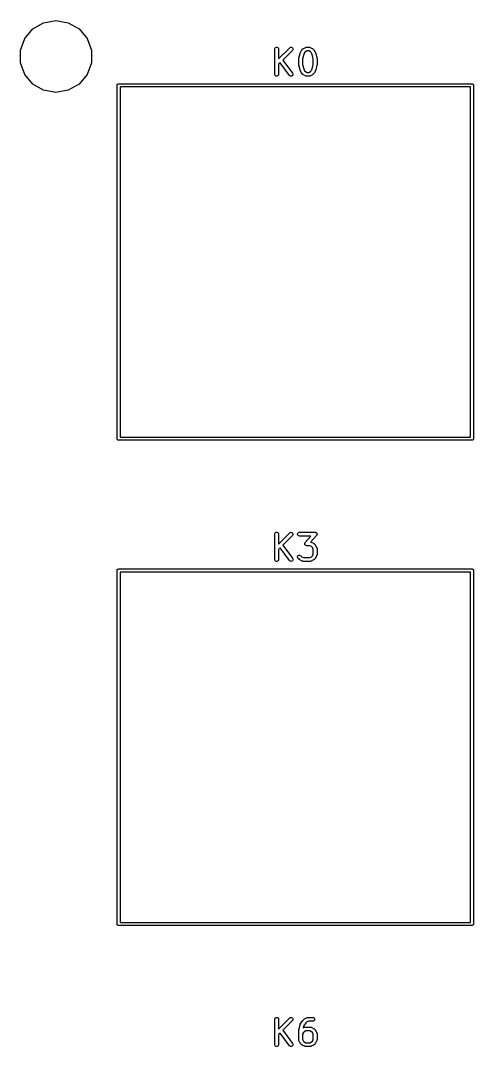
# Model space of a CAD drawing. Extents: x 88.6 to 148.8, y -125.5 to -27.2.
# Drawn here: x 88.71 to 106.61, y -70.25 to -29.69 of the extents above; entities that cross this region are included whole.
import ezdxf

# ---------------------------------------------------------------- set-up
doc = ezdxf.new("R2010")
doc.units = 0
doc.header["$MEASUREMENT"] = 0
doc.layers.add('BLACK', color=7, linetype='CONTINUOUS')

msp = doc.modelspace()

# ---------------------------------------------------------------- linework, layer by layer
at = {"layer": 'BLACK', "linetype": 'CONTINUOUS'}
for p, q in [((89.1927, -30.026), (89.6203, -29.7791)), ((89.6203, -29.7791), (90.1065, -29.6934)), ((90.1065, -29.6934), (90.5927, -29.7791)), ((90.5927, -29.7791), (91.0203, -30.026)), ((88.7065, -30.8681), (88.8754, -30.4042)), ((88.8754, -30.4042), (89.1927, -30.026)), ((91.0203, -30.026), (91.3376, -30.4042)), ((91.3376, -30.4042), (91.5065, -30.8681)), ((98.7549, -30.8214), (98.7594, -30.7957)), ((98.7549, -31.8214), (98.7549, -30.8214)), ((98.7594, -30.7957), (98.7725, -30.7732)), ((98.7725, -30.7732), (98.7924, -30.7564)), ((98.7924, -30.7564), (98.8169, -30.7475)), ((98.8169, -30.7475), (98.8429, -30.7475)), ((98.8429, -30.7475), (98.8674, -30.7564)), ((98.8674, -30.7564), (98.8874, -30.7732)), ((98.8874, -30.7732), (98.9004, -30.7957)), ((98.9004, -30.7957), (98.9049, -30.8214)), ((98.9049, -31.2117), (99.3483, -30.7683)), ((98.9049, -30.8214), (98.9049, -31.2117)), ((99.3483, -30.7683), (99.3696, -30.7534)), ((99.3696, -30.7534), (99.3948, -30.7467)), ((99.3948, -30.7467), (99.4207, -30.7489)), ((99.4207, -30.7489), (99.4444, -30.7599)), ((99.4444, -30.7599), (99.4628, -30.7784)), ((99.4628, -30.7784), (99.4738, -30.802)), ((99.4738, -30.802), (99.476, -30.8279)), ((99.8245, -30.8636), (99.8721, -30.816)), ((99.8721, -30.816), (99.8819, -30.8091)), ((99.8819, -30.8091), (99.8916, -30.8019)), ((99.8916, -30.8019), (99.9868, -30.7543)), ((99.9868, -30.7543), (99.991, -30.7531)), ((99.991, -30.7531), (99.9947, -30.7509)), ((99.9947, -30.7509), (100.003, -30.7494)), ((100.003, -30.7494), (100.012, -30.7469)), ((100.012, -30.7469), (100.016, -30.7471)), ((100.016, -30.7471), (100.02, -30.7464)), ((100.02, -30.7464), (100.116, -30.7464)), ((100.116, -30.7464), (100.12, -30.7471)), ((100.12, -30.7471), (100.124, -30.7469)), ((100.124, -30.7469), (100.133, -30.7494)), ((100.133, -30.7494), (100.141, -30.7509)), ((100.141, -30.7509), (100.145, -30.7531)), ((100.145, -30.7531), (100.149, -30.7543)), ((100.149, -30.7543), (100.244, -30.8019)), ((100.244, -30.8019), (100.254, -30.8091)), ((100.254, -30.8091), (100.264, -30.816)), ((100.264, -30.816), (100.312, -30.8636)), ((88.7065, -31.3619), (88.7065, -30.8681)), ((91.5065, -30.8681), (91.5065, -31.3619)), ((99.4544, -30.8744), (99.0718, -31.257)), ((99.4693, -30.8531), (99.4544, -30.8744)), ((99.476, -30.8279), (99.4693, -30.8531)), ((99.7073, -31.2023), (99.7089, -31.1933)), ((99.7073, -31.4404), (99.7073, -31.2023)), ((99.7089, -31.1933), (99.7095, -31.1841)), ((99.7095, -31.1841), (99.7571, -30.9937)), ((99.7571, -30.9937), (99.7605, -30.9862)), ((99.7605, -30.9862), (99.7628, -30.9783)), ((99.7628, -30.9783), (99.8104, -30.8831)), ((99.8104, -30.8831), (99.8176, -30.8734)), ((99.8176, -30.8734), (99.8245, -30.8636)), ((99.9007, -31.038), (99.8573, -31.2116)), ((99.8573, -31.2116), (99.8573, -31.4312)), ((99.9392, -30.961), (99.9007, -31.038)), ((99.9696, -30.9306), (99.9392, -30.961)), ((100.038, -30.8964), (99.9696, -30.9306)), ((100.098, -30.8964), (100.038, -30.8964)), ((100.166, -30.9306), (100.098, -30.8964)), ((100.197, -30.961), (100.166, -30.9306)), ((100.235, -31.038), (100.197, -30.961)), ((100.279, -31.2116), (100.235, -31.038)), ((100.279, -31.4312), (100.279, -31.2116)), ((100.312, -30.8636), (100.318, -30.8734)), ((100.318, -30.8734), (100.326, -30.8831)), ((100.326, -30.8831), (100.373, -30.9783)), ((100.373, -30.9783), (100.376, -30.9862)), ((100.376, -30.9862), (100.379, -30.9937)), ((100.379, -30.9937), (100.426, -31.1841)), ((100.426, -31.1841), (100.427, -31.1933)), ((100.427, -31.1933), (100.429, -31.2023)), ((100.429, -31.2023), (100.429, -31.4404)), ((88.8754, -31.8258), (88.7065, -31.3619)), ((91.5065, -31.3619), (91.3376, -31.8258)), ((98.9646, -31.3641), (98.9049, -31.4239)), ((98.9049, -31.4239), (98.9049, -31.8214)), ((99.3413, -31.8664), (98.9646, -31.3641)), ((99.0718, -31.257), (99.4613, -31.7764)), ((99.7089, -31.4495), (99.7073, -31.4404)), ((99.7095, -31.4586), (99.7089, -31.4495)), ((99.7571, -31.6491), (99.7095, -31.4586)), ((99.8573, -31.4312), (99.9007, -31.6047)), ((99.9007, -31.6047), (99.9392, -31.6817)), ((100.197, -31.6817), (100.235, -31.6047)), ((100.235, -31.6047), (100.279, -31.4312)), ((100.426, -31.4586), (100.379, -31.6491)), ((100.427, -31.4495), (100.426, -31.4586)), ((100.429, -31.4404), (100.427, -31.4495)), ((89.1927, -32.204), (88.8754, -31.8258)), ((91.3376, -31.8258), (91.0203, -32.204)), ((98.7594, -31.847), (98.7549, -31.8214)), ((98.7725, -31.8696), (98.7594, -31.847)), ((98.7924, -31.8863), (98.7725, -31.8696)), ((98.8169, -31.8952), (98.7924, -31.8863)), ((98.8429, -31.8952), (98.8169, -31.8952)), ((98.8674, -31.8863), (98.8429, -31.8952)), ((98.8874, -31.8696), (98.8674, -31.8863)), ((98.9004, -31.847), (98.8874, -31.8696)), ((98.9049, -31.8214), (98.9004, -31.847)), ((99.3603, -31.8842), (99.3413, -31.8664)), ((99.3843, -31.8944), (99.3603, -31.8842)), ((99.4103, -31.8958), (99.3843, -31.8944)), ((99.4352, -31.8883), (99.4103, -31.8958)), ((99.4561, -31.8727), (99.4352, -31.8883)), ((99.4703, -31.8508), (99.4561, -31.8727)), ((99.4613, -31.7764), (99.4731, -31.7996)), ((99.4762, -31.8255), (99.4703, -31.8508)), ((99.4731, -31.7996), (99.4762, -31.8255)), ((99.7605, -31.6566), (99.7571, -31.6491)), ((99.7628, -31.6644), (99.7605, -31.6566)), ((99.8104, -31.7597), (99.7628, -31.6644)), ((99.8176, -31.7693), (99.8104, -31.7597)), ((99.8245, -31.7792), (99.8176, -31.7693)), ((99.8721, -31.8268), (99.8245, -31.7792)), ((99.8819, -31.8337), (99.8721, -31.8268)), ((99.8916, -31.8408), (99.8819, -31.8337)), ((99.9868, -31.8885), (99.8916, -31.8408)), ((99.9392, -31.6817), (99.9696, -31.7121)), ((99.9696, -31.7121), (100.038, -31.7464)), ((99.991, -31.8897), (99.9868, -31.8885)), ((99.9947, -31.8919), (99.991, -31.8897)), ((100.003, -31.8934), (99.9947, -31.8919)), ((100.012, -31.8959), (100.003, -31.8934)), ((100.016, -31.8956), (100.012, -31.8959)), ((100.02, -31.8964), (100.016, -31.8956)), ((100.116, -31.8964), (100.02, -31.8964)), ((100.038, -31.7464), (100.098, -31.7464)), ((100.098, -31.7464), (100.166, -31.7121)), ((100.12, -31.8956), (100.116, -31.8964)), ((100.124, -31.8959), (100.12, -31.8956)), ((100.133, -31.8934), (100.124, -31.8959)), ((100.141, -31.8919), (100.133, -31.8934)), ((100.145, -31.8897), (100.141, -31.8919)), ((100.149, -31.8885), (100.145, -31.8897)), ((100.244, -31.8408), (100.149, -31.8885)), ((100.166, -31.7121), (100.197, -31.6817)), ((100.254, -31.8337), (100.244, -31.8408)), ((100.264, -31.8268), (100.254, -31.8337)), ((100.312, -31.7792), (100.264, -31.8268)), ((100.318, -31.7693), (100.312, -31.7792)), ((100.326, -31.7597), (100.318, -31.7693)), ((100.373, -31.6644), (100.326, -31.7597)), ((100.376, -31.6566), (100.373, -31.6644)), ((100.379, -31.6491), (100.376, -31.6566)), ((89.6203, -32.4509), (89.1927, -32.204)), ((91.0203, -32.204), (90.5927, -32.4509)), ((92.523, -32.2474), (92.5248, -32.2424)), ((92.523, -32.2528), (92.523, -32.2474)), ((92.523, -46.2332), (92.523, -32.2528)), ((92.5248, -32.2424), (92.5258, -32.2372)), ((92.5258, -32.2372), (92.5284, -32.2326)), ((92.5284, -32.2326), (92.5302, -32.2275)), ((92.5302, -32.2275), (92.5337, -32.2234)), ((92.5337, -32.2234), (92.5363, -32.2188)), ((92.5363, -32.2188), (92.5404, -32.2154)), ((92.5404, -32.2154), (92.5438, -32.2113)), ((92.5438, -32.2113), (92.5485, -32.2087)), ((92.5485, -32.2087), (92.5525, -32.2052)), ((92.5525, -32.2052), (92.5575, -32.2034)), ((92.5575, -32.2034), (92.5622, -32.2007)), ((92.5622, -32.2007), (92.5674, -32.1998)), ((92.5674, -32.1998), (92.5724, -32.198)), ((92.5724, -32.198), (92.5777, -32.198)), ((92.5777, -32.198), (92.5778, -32.198)), ((92.5778, -32.198), (106.558, -32.198)), ((92.643, -32.318), (92.643, -46.168)), ((106.493, -32.318), (92.643, -32.318)), ((106.493, -46.168), (106.493, -32.318)), ((106.558, -32.198), (106.564, -32.198)), ((106.558, -32.198), (106.558, -32.198)), ((106.564, -32.198), (106.569, -32.1998)), ((106.569, -32.1998), (106.574, -32.2007)), ((106.574, -32.2007), (106.578, -32.2034)), ((106.578, -32.2034), (106.583, -32.2052)), ((106.583, -32.2052), (106.588, -32.2087)), ((106.588, -32.2087), (106.592, -32.2113)), ((106.592, -32.2113), (106.596, -32.2154)), ((106.596, -32.2154), (106.6, -32.2188)), ((106.6, -32.2188), (106.602, -32.2235)), ((106.602, -32.2235), (106.606, -32.2275)), ((106.606, -32.2275), (106.608, -32.2325)), ((106.608, -32.2325), (106.61, -32.2372)), ((106.61, -32.2372), (106.611, -32.2424)), ((106.611, -32.2424), (106.613, -32.2474)), ((106.613, -32.2474), (106.613, -32.2527)), ((106.613, -32.2527), (106.613, -32.2528)), ((106.613, -32.2528), (106.613, -46.2332)), ((90.1065, -32.5366), (89.6203, -32.4509)), ((90.5927, -32.4509), (90.1065, -32.5366)), ((92.523, -46.2333), (92.523, -46.2332)), ((92.523, -46.2386), (92.523, -46.2333)), ((92.643, -46.168), (106.493, -46.168)), ((106.613, -46.2332), (106.613, -46.2333)), ((106.613, -46.2333), (106.613, -46.2386)), ((92.5248, -46.2436), (92.523, -46.2386)), ((92.5257, -46.2488), (92.5248, -46.2436)), ((92.5284, -46.2535), (92.5257, -46.2488)), ((92.5302, -46.2585), (92.5284, -46.2535)), ((92.5337, -46.2625), (92.5302, -46.2585)), ((92.5363, -46.2672), (92.5337, -46.2625)), ((92.5404, -46.2706), (92.5363, -46.2672)), ((92.5438, -46.2747), (92.5404, -46.2706)), ((92.5485, -46.2773), (92.5438, -46.2747)), ((92.5525, -46.2808), (92.5485, -46.2773)), ((92.5575, -46.2826), (92.5525, -46.2808)), ((92.5622, -46.2853), (92.5575, -46.2826)), ((92.5674, -46.2862), (92.5622, -46.2853)), ((92.5724, -46.288), (92.5674, -46.2862)), ((92.5777, -46.288), (92.5724, -46.288)), ((92.5778, -46.288), (92.5777, -46.288)), ((106.558, -46.288), (92.5778, -46.288)), ((106.564, -46.288), (106.558, -46.288)), ((106.558, -46.288), (106.558, -46.288)), ((106.569, -46.2862), (106.564, -46.288)), ((106.574, -46.2853), (106.569, -46.2862)), ((106.578, -46.2826), (106.574, -46.2853)), ((106.583, -46.2808), (106.578, -46.2826)), ((106.588, -46.2773), (106.583, -46.2808)), ((106.592, -46.2747), (106.588, -46.2773)), ((106.596, -46.2706), (106.592, -46.2747)), ((106.6, -46.2672), (106.596, -46.2706)), ((106.602, -46.2625), (106.6, -46.2672)), ((106.606, -46.2585), (106.602, -46.2625)), ((106.608, -46.2535), (106.606, -46.2585)), ((106.61, -46.2488), (106.608, -46.2535)), ((106.611, -46.2436), (106.61, -46.2488)), ((106.613, -46.2386), (106.611, -46.2436)), ((98.7549, -49.9984), (98.7594, -49.9727)), ((98.7549, -50.9984), (98.7549, -49.9984)), ((98.7594, -49.9727), (98.7725, -49.9502)), ((98.7725, -49.9502), (98.7924, -49.9334)), ((98.7924, -49.9334), (98.8169, -49.9245)), ((98.8169, -49.9245), (98.8429, -49.9245)), ((98.8429, -49.9245), (98.8674, -49.9334)), ((98.8674, -49.9334), (98.8874, -49.9502)), ((98.8874, -49.9502), (98.9004, -49.9727)), ((98.9004, -49.9727), (98.9049, -49.9984)), ((98.9049, -50.3887), (99.3483, -49.9453)), ((98.9049, -49.9984), (98.9049, -50.3887)), ((99.4544, -50.0514), (99.0718, -50.434)), ((99.3483, -49.9453), (99.3696, -49.9304)), ((99.3696, -49.9304), (99.3948, -49.9237)), ((99.3948, -49.9237), (99.4207, -49.9259)), ((99.4207, -49.9259), (99.4444, -49.9369)), ((99.4444, -49.9369), (99.4628, -49.9554)), ((99.4693, -50.0301), (99.4544, -50.0514)), ((99.4628, -49.9554), (99.4738, -49.979)), ((99.476, -50.0049), (99.4693, -50.0301)), ((99.4738, -49.979), (99.476, -50.0049)), ((99.6608, -49.9854), (99.6697, -49.9609)), ((99.6608, -50.0114), (99.6608, -49.9854)), ((99.6697, -50.0359), (99.6608, -50.0114)), ((99.6697, -49.9609), (99.6865, -49.9409)), ((99.6865, -50.0558), (99.6697, -50.0359)), ((99.6865, -49.9409), (99.709, -49.9279)), ((99.709, -50.0689), (99.6865, -50.0558)), ((99.709, -49.9279), (99.7347, -49.9234)), ((99.7347, -50.0734), (99.709, -50.0689)), ((99.7347, -49.9234), (100.354, -49.9234)), ((100.188, -50.0734), (99.7347, -50.0734)), ((99.9639, -50.3299), (100.188, -50.0734)), ((100.41, -50.0478), (100.183, -50.3078)), ((100.354, -49.9234), (100.361, -49.9247)), ((100.361, -49.9247), (100.368, -49.9248)), ((100.368, -49.9248), (100.374, -49.9269)), ((100.374, -49.9269), (100.379, -49.9279)), ((100.379, -49.9279), (100.386, -49.9316)), ((100.386, -49.9316), (100.393, -49.9342)), ((100.393, -49.9342), (100.397, -49.938)), ((100.397, -49.938), (100.402, -49.9409)), ((100.402, -49.9409), (100.407, -49.9465)), ((100.407, -49.9465), (100.412, -49.9514)), ((100.414, -50.0415), (100.41, -50.0478)), ((100.412, -49.9514), (100.415, -49.9564)), ((100.419, -50.0359), (100.414, -50.0415)), ((100.415, -49.9564), (100.419, -49.9609)), ((100.419, -49.9609), (100.421, -49.9678)), ((100.421, -50.0304), (100.419, -50.0359)), ((100.421, -49.9678), (100.425, -49.9742)), ((100.424, -50.0255), (100.421, -50.0304)), ((100.425, -50.0183), (100.424, -50.0255)), ((100.425, -49.9742), (100.426, -49.9799)), ((100.428, -50.0114), (100.425, -50.0183)), ((100.426, -49.9799), (100.428, -49.9854)), ((100.428, -49.9854), (100.428, -49.9927)), ((100.428, -49.9927), (100.429, -49.9999)), ((100.429, -49.9999), (100.428, -50.0056)), ((100.428, -50.0056), (100.428, -50.0114)), ((98.9646, -50.5411), (98.9049, -50.6009)), ((98.9049, -50.6009), (98.9049, -50.9984)), ((99.3413, -51.0434), (98.9646, -50.5411)), ((99.0718, -50.434), (99.4613, -50.9534)), ((99.9454, -50.3778), (99.9465, -50.3721)), ((99.9465, -50.385), (99.9454, -50.3778)), ((99.9465, -50.3663), (99.949, -50.3594)), ((99.9465, -50.3721), (99.9465, -50.3663)), ((99.9465, -50.3924), (99.9465, -50.385)), ((99.9485, -50.3978), (99.9465, -50.3924)), ((99.9494, -50.4035), (99.9485, -50.3978)), ((99.949, -50.3594), (99.9504, -50.3522)), ((99.9529, -50.4099), (99.9494, -50.4035)), ((99.9504, -50.3522), (99.9534, -50.3473)), ((99.9554, -50.4168), (99.9529, -50.4099)), ((99.9534, -50.3473), (99.9554, -50.3418)), ((99.9554, -50.3418), (99.9601, -50.3362)), ((99.9591, -50.4213), (99.9554, -50.4168)), ((99.9619, -50.4263), (99.9591, -50.4213)), ((99.9601, -50.3362), (99.9639, -50.3299)), ((99.9675, -50.4312), (99.9619, -50.4263)), ((99.9722, -50.4368), (99.9675, -50.4312)), ((99.9772, -50.4397), (99.9722, -50.4368)), ((99.9815, -50.4435), (99.9772, -50.4397)), ((99.9884, -50.4461), (99.9815, -50.4435)), ((99.9947, -50.4498), (99.9884, -50.4461)), ((100, -50.4508), (99.9947, -50.4498)), ((100.006, -50.4529), (100, -50.4508)), ((100.013, -50.4531), (100.006, -50.4529)), ((100.02, -50.4543), (100.013, -50.4531)), ((100.146, -50.4543), (100.02, -50.4543)), ((100.214, -50.4886), (100.146, -50.4543)), ((100.183, -50.3078), (100.189, -50.3089)), ((100.189, -50.3089), (100.193, -50.311)), ((100.193, -50.311), (100.197, -50.3123)), ((100.197, -50.3123), (100.292, -50.3599)), ((100.244, -50.519), (100.214, -50.4886)), ((100.279, -50.5875), (100.244, -50.519)), ((100.279, -50.7902), (100.279, -50.5875)), ((100.292, -50.3599), (100.302, -50.367)), ((100.302, -50.367), (100.312, -50.3739)), ((100.312, -50.3739), (100.359, -50.4215)), ((100.359, -50.4215), (100.366, -50.4314)), ((100.366, -50.4314), (100.373, -50.441)), ((100.373, -50.441), (100.421, -50.5363)), ((100.421, -50.5363), (100.422, -50.5404)), ((100.422, -50.5404), (100.424, -50.5442)), ((100.424, -50.5442), (100.426, -50.5528)), ((100.426, -50.5528), (100.428, -50.5612)), ((100.428, -50.5612), (100.428, -50.5655)), ((100.428, -50.5655), (100.429, -50.5698)), ((100.429, -50.5698), (100.429, -50.8079)), ((98.7594, -51.024), (98.7549, -50.9984)), ((98.7725, -51.0466), (98.7594, -51.024)), ((98.7924, -51.0633), (98.7725, -51.0466)), ((98.8169, -51.0722), (98.7924, -51.0633)), ((98.8429, -51.0722), (98.8169, -51.0722)), ((98.8674, -51.0633), (98.8429, -51.0722)), ((98.8874, -51.0466), (98.8674, -51.0633)), ((98.9004, -51.024), (98.8874, -51.0466)), ((98.9049, -50.9984), (98.9004, -51.024)), ((99.3603, -51.0612), (99.3413, -51.0434)), ((99.3843, -51.0714), (99.3603, -51.0612)), ((99.4103, -51.0728), (99.3843, -51.0714)), ((99.4352, -51.0653), (99.4103, -51.0728)), ((99.4561, -51.0497), (99.4352, -51.0653)), ((99.4703, -51.0278), (99.4561, -51.0497)), ((99.4613, -50.9534), (99.4731, -50.9766)), ((99.4762, -51.0025), (99.4703, -51.0278)), ((99.4731, -50.9766), (99.4762, -51.0025)), ((99.66, -50.9097), (99.6622, -50.8837)), ((99.6667, -50.9348), (99.66, -50.9097)), ((99.6622, -50.8837), (99.6732, -50.8601)), ((99.6816, -50.9562), (99.6667, -50.9348)), ((99.6732, -50.8601), (99.6916, -50.8417)), ((99.7293, -51.0038), (99.6816, -50.9562)), ((99.6916, -50.8417), (99.7153, -50.8307)), ((99.7153, -50.8307), (99.7412, -50.8284)), ((99.7391, -51.0107), (99.7293, -51.0038)), ((99.7487, -51.0178), (99.7391, -51.0107)), ((99.7412, -50.8284), (99.7664, -50.8352)), ((99.844, -51.0655), (99.7487, -51.0178)), ((99.7664, -50.8352), (99.7877, -50.8501)), ((99.7877, -50.8501), (99.8267, -50.8891)), ((99.8267, -50.8891), (99.8952, -50.9234)), ((99.8481, -51.0667), (99.844, -51.0655)), ((99.8519, -51.0689), (99.8481, -51.0667)), ((99.8605, -51.0704), (99.8519, -51.0689)), ((99.8689, -51.0729), (99.8605, -51.0704)), ((99.8733, -51.0726), (99.8689, -51.0729)), ((99.8775, -51.0734), (99.8733, -51.0726)), ((100.163, -51.0734), (99.8775, -51.0734)), ((99.8952, -50.9234), (100.146, -50.9234)), ((100.146, -50.9234), (100.214, -50.8891)), ((100.167, -51.0726), (100.163, -51.0734)), ((100.172, -51.0729), (100.167, -51.0726)), ((100.18, -51.0704), (100.172, -51.0729)), ((100.189, -51.0689), (100.18, -51.0704)), ((100.193, -51.0667), (100.189, -51.0689)), ((100.197, -51.0655), (100.193, -51.0667)), ((100.292, -51.0178), (100.197, -51.0655)), ((100.214, -50.8891), (100.244, -50.8587)), ((100.244, -50.8587), (100.279, -50.7902)), ((100.302, -51.0107), (100.292, -51.0178)), ((100.312, -51.0038), (100.302, -51.0107)), ((100.359, -50.9562), (100.312, -51.0038)), ((100.366, -50.9463), (100.359, -50.9562)), ((100.373, -50.9367), (100.366, -50.9463)), ((100.421, -50.8414), (100.373, -50.9367)), ((100.422, -50.8373), (100.421, -50.8414)), ((100.424, -50.8336), (100.422, -50.8373)), ((100.426, -50.8249), (100.424, -50.8336)), ((100.428, -50.8165), (100.426, -50.8249)), ((100.429, -50.8079), (100.428, -50.8122)), ((100.428, -50.8122), (100.428, -50.8165)), ((92.523, -51.4244), (92.5248, -51.4194)), ((92.523, -51.4298), (92.523, -51.4244)), ((92.523, -65.4102), (92.523, -51.4298)), ((92.5248, -51.4194), (92.5258, -51.4142)), ((92.5258, -51.4142), (92.5284, -51.4096)), ((92.5284, -51.4096), (92.5302, -51.4045)), ((92.5302, -51.4045), (92.5337, -51.4004)), ((92.5337, -51.4004), (92.5363, -51.3958)), ((92.5363, -51.3958), (92.5404, -51.3924)), ((92.5404, -51.3924), (92.5438, -51.3883)), ((92.5438, -51.3883), (92.5485, -51.3857)), ((92.5485, -51.3857), (92.5525, -51.3822)), ((92.5525, -51.3822), (92.5575, -51.3804)), ((92.5575, -51.3804), (92.5622, -51.3777)), ((92.5622, -51.3777), (92.5674, -51.3768)), ((92.5674, -51.3768), (92.5724, -51.375)), ((92.5724, -51.375), (92.5777, -51.375)), ((92.5777, -51.375), (92.5778, -51.375)), ((92.5778, -51.375), (106.558, -51.375)), ((92.643, -51.495), (92.643, -65.345)), ((106.493, -51.495), (92.643, -51.495)), ((106.493, -65.345), (106.493, -51.495)), ((106.558, -51.375), (106.564, -51.375)), ((106.558, -51.375), (106.558, -51.375)), ((106.564, -51.375), (106.569, -51.3768)), ((106.569, -51.3768), (106.574, -51.3777)), ((106.574, -51.3777), (106.578, -51.3804)), ((106.578, -51.3804), (106.583, -51.3822)), ((106.583, -51.3822), (106.588, -51.3857)), ((106.588, -51.3857), (106.592, -51.3883)), ((106.592, -51.3883), (106.596, -51.3924)), ((106.596, -51.3924), (106.6, -51.3958)), ((106.6, -51.3958), (106.602, -51.4005)), ((106.602, -51.4005), (106.606, -51.4045)), ((106.606, -51.4045), (106.608, -51.4095)), ((106.608, -51.4095), (106.61, -51.4142)), ((106.61, -51.4142), (106.611, -51.4194)), ((106.611, -51.4194), (106.613, -51.4244)), ((106.613, -51.4244), (106.613, -51.4297)), ((106.613, -51.4297), (106.613, -51.4298)), ((106.613, -51.4298), (106.613, -65.4102)), ((92.523, -65.4103), (92.523, -65.4102)), ((92.523, -65.4156), (92.523, -65.4103)), ((92.5248, -65.4206), (92.523, -65.4156)), ((92.5257, -65.4258), (92.5248, -65.4206)), ((92.5284, -65.4305), (92.5257, -65.4258)), ((92.5302, -65.4355), (92.5284, -65.4305)), ((92.5337, -65.4395), (92.5302, -65.4355)), ((92.5363, -65.4442), (92.5337, -65.4395)), ((92.5404, -65.4476), (92.5363, -65.4442)), ((92.5438, -65.4517), (92.5404, -65.4476)), ((92.5485, -65.4543), (92.5438, -65.4517)), ((92.5525, -65.4578), (92.5485, -65.4543)), ((92.5575, -65.4596), (92.5525, -65.4578)), ((92.5622, -65.4623), (92.5575, -65.4596)), ((92.5674, -65.4632), (92.5622, -65.4623)), ((92.5724, -65.465), (92.5674, -65.4632)), ((92.5777, -65.465), (92.5724, -65.465)), ((92.5778, -65.465), (92.5777, -65.465)), ((106.558, -65.465), (92.5778, -65.465)), ((92.643, -65.345), (106.493, -65.345)), ((106.564, -65.465), (106.558, -65.465)), ((106.558, -65.465), (106.558, -65.465)), ((106.569, -65.4632), (106.564, -65.465)), ((106.574, -65.4623), (106.569, -65.4632)), ((106.578, -65.4596), (106.574, -65.4623)), ((106.583, -65.4578), (106.578, -65.4596)), ((106.588, -65.4543), (106.583, -65.4578)), ((106.592, -65.4517), (106.588, -65.4543)), ((106.596, -65.4476), (106.592, -65.4517)), ((106.6, -65.4442), (106.596, -65.4476)), ((106.602, -65.4395), (106.6, -65.4442)), ((106.606, -65.4355), (106.602, -65.4395)), ((106.608, -65.4305), (106.606, -65.4355)), ((106.61, -65.4258), (106.608, -65.4305)), ((106.611, -65.4206), (106.61, -65.4258)), ((106.613, -65.4156), (106.611, -65.4206)), ((106.613, -65.4102), (106.613, -65.4103)), ((106.613, -65.4103), (106.613, -65.4156)), ((98.7549, -69.1754), (98.7594, -69.1497)), ((98.7549, -70.1754), (98.7549, -69.1754)), ((98.7594, -69.1497), (98.7725, -69.1272)), ((98.7725, -69.1272), (98.7924, -69.1104)), ((98.7924, -69.1104), (98.8169, -69.1015)), ((98.8169, -69.1015), (98.8429, -69.1015)), ((98.8429, -69.1015), (98.8674, -69.1104)), ((98.8674, -69.1104), (98.8874, -69.1272)), ((98.8874, -69.1272), (98.9004, -69.1497)), ((98.9004, -69.1497), (98.9049, -69.1754)), ((98.9049, -69.5657), (99.3483, -69.1223)), ((98.9049, -69.1754), (98.9049, -69.5657)), ((99.4544, -69.2284), (99.0718, -69.611)), ((99.3483, -69.1223), (99.3696, -69.1074)), ((99.3696, -69.1074), (99.3948, -69.1007)), ((99.3948, -69.1007), (99.4207, -69.1029)), ((99.4207, -69.1029), (99.4444, -69.1139)), ((99.4444, -69.1139), (99.4628, -69.1324)), ((99.4693, -69.2071), (99.4544, -69.2284)), ((99.4628, -69.1324), (99.4738, -69.156)), ((99.476, -69.1819), (99.4693, -69.2071)), ((99.4738, -69.156), (99.476, -69.1819)), ((99.7675, -69.3719), (99.8627, -69.229)), ((99.8627, -69.229), (99.8679, -69.2237)), ((99.8679, -69.2237), (99.8721, -69.2176)), ((99.8721, -69.2176), (99.9197, -69.17)), ((99.9834, -69.3184), (99.8995, -69.4443)), ((99.9197, -69.17), (99.9296, -69.1631)), ((99.9296, -69.1631), (99.9392, -69.1559)), ((99.9392, -69.1559), (100.034, -69.1083)), ((100.017, -69.2846), (99.9834, -69.3184)), ((100.086, -69.2504), (100.017, -69.2846)), ((100.034, -69.1083), (100.039, -69.1071)), ((100.039, -69.1071), (100.042, -69.1049)), ((100.042, -69.1049), (100.051, -69.1034)), ((100.051, -69.1034), (100.059, -69.1009)), ((100.059, -69.1009), (100.064, -69.1011)), ((100.064, -69.1011), (100.068, -69.1004)), ((100.068, -69.1004), (100.258, -69.1004)), ((100.258, -69.2504), (100.086, -69.2504)), ((100.258, -69.1004), (100.284, -69.1049)), ((100.284, -69.2459), (100.258, -69.2504)), ((100.284, -69.1049), (100.307, -69.1179)), ((100.307, -69.2328), (100.284, -69.2459)), ((100.307, -69.1179), (100.323, -69.1379)), ((100.323, -69.2129), (100.307, -69.2328)), ((100.323, -69.1379), (100.332, -69.1624)), ((100.332, -69.1884), (100.323, -69.2129)), ((100.332, -69.1624), (100.332, -69.1884)), ((98.9646, -69.7181), (98.9049, -69.7779)), ((99.3413, -70.2204), (98.9646, -69.7181)), ((99.0718, -69.611), (99.4613, -70.1304)), ((99.7073, -69.604), (99.7089, -69.5949)), ((99.7073, -69.9849), (99.7073, -69.604)), ((99.7089, -69.5949), (99.7095, -69.5858)), ((99.7095, -69.5858), (99.7571, -69.3953)), ((99.7571, -69.3953), (99.7623, -69.3837)), ((99.7623, -69.3837), (99.7675, -69.3719)), ((99.8915, -69.696), (99.8573, -69.7645)), ((99.8995, -69.4443), (99.881, -69.5184)), ((99.881, -69.5184), (99.9392, -69.4893)), ((99.9219, -69.6656), (99.8915, -69.696)), ((99.9905, -69.6313), (99.9219, -69.6656)), ((99.9392, -69.4893), (99.9434, -69.488)), ((99.9434, -69.488), (99.9471, -69.4859)), ((99.9471, -69.4859), (99.9558, -69.4843)), ((99.9558, -69.4843), (99.9642, -69.4818)), ((99.9642, -69.4818), (99.9685, -69.4821)), ((99.9685, -69.4821), (99.9728, -69.4813)), ((99.9728, -69.4813), (100.163, -69.4813)), ((100.146, -69.6313), (99.9905, -69.6313)), ((100.214, -69.6656), (100.146, -69.6313)), ((100.163, -69.4813), (100.167, -69.4821)), ((100.167, -69.4821), (100.172, -69.4818)), ((100.172, -69.4818), (100.18, -69.4843)), ((100.18, -69.4843), (100.189, -69.4859)), ((100.189, -69.4859), (100.193, -69.488)), ((100.193, -69.488), (100.197, -69.4893)), ((100.197, -69.4893), (100.292, -69.5369)), ((100.244, -69.696), (100.214, -69.6656)), ((100.279, -69.7645), (100.244, -69.696)), ((100.292, -69.5369), (100.302, -69.544)), ((100.302, -69.544), (100.312, -69.5509)), ((100.312, -69.5509), (100.359, -69.5985)), ((100.359, -69.5985), (100.366, -69.6084)), ((100.366, -69.6084), (100.373, -69.618)), ((100.373, -69.618), (100.421, -69.7133)), ((100.421, -69.7133), (100.422, -69.7174)), ((100.422, -69.7174), (100.424, -69.7212)), ((100.424, -69.7212), (100.426, -69.7298)), ((100.426, -69.7298), (100.428, -69.7382)), ((100.428, -69.7382), (100.428, -69.7425)), ((100.428, -69.7425), (100.429, -69.7468)), ((100.429, -69.7468), (100.429, -69.9849)), ((98.9049, -69.7779), (98.9049, -70.1754)), ((99.4613, -70.1304), (99.4731, -70.1536)), ((99.4731, -70.1536), (99.4762, -70.1795)), ((99.708, -69.9892), (99.7073, -69.9849)), ((99.7078, -69.9935), (99.708, -69.9892)), ((99.7103, -70.0019), (99.7078, -69.9935)), ((99.7118, -70.0106), (99.7103, -70.0019)), ((99.714, -70.0143), (99.7118, -70.0106)), ((99.7152, -70.0184), (99.714, -70.0143)), ((99.7628, -70.1137), (99.7152, -70.0184)), ((99.77, -70.1233), (99.7628, -70.1137)), ((99.7769, -70.1332), (99.77, -70.1233)), ((99.8245, -70.1808), (99.7769, -70.1332)), ((99.8573, -69.7645), (99.8573, -69.9672)), ((99.8573, -69.9672), (99.8915, -70.0357)), ((99.8915, -70.0357), (99.9219, -70.0661)), ((99.9219, -70.0661), (99.9905, -70.1004)), ((99.9905, -70.1004), (100.146, -70.1004)), ((100.146, -70.1004), (100.214, -70.0661)), ((100.214, -70.0661), (100.244, -70.0357)), ((100.244, -70.0357), (100.279, -69.9672)), ((100.279, -69.9672), (100.279, -69.7645)), ((100.359, -70.1332), (100.312, -70.1808)), ((100.366, -70.1233), (100.359, -70.1332)), ((100.373, -70.1137), (100.366, -70.1233)), ((100.421, -70.0184), (100.373, -70.1137)), ((100.422, -70.0143), (100.421, -70.0184)), ((100.424, -70.0106), (100.422, -70.0143)), ((100.426, -70.0019), (100.424, -70.0106)), ((100.428, -69.9935), (100.426, -70.0019)), ((100.429, -69.9849), (100.428, -69.9892)), ((100.428, -69.9892), (100.428, -69.9935)), ((98.7594, -70.201), (98.7549, -70.1754)), ((98.7725, -70.2236), (98.7594, -70.201)), ((98.7924, -70.2403), (98.7725, -70.2236)), ((98.8169, -70.2492), (98.7924, -70.2403)), ((98.8429, -70.2492), (98.8169, -70.2492)), ((98.8674, -70.2403), (98.8429, -70.2492)), ((98.8874, -70.2236), (98.8674, -70.2403)), ((98.9004, -70.201), (98.8874, -70.2236)), ((98.9049, -70.1754), (98.9004, -70.201)), ((99.3603, -70.2382), (99.3413, -70.2204)), ((99.3843, -70.2484), (99.3603, -70.2382)), ((99.4103, -70.2498), (99.3843, -70.2484)), ((99.4352, -70.2423), (99.4103, -70.2498)), ((99.4561, -70.2267), (99.4352, -70.2423)), ((99.4703, -70.2048), (99.4561, -70.2267)), ((99.4762, -70.1795), (99.4703, -70.2048)), ((99.8343, -70.1877), (99.8245, -70.1808)), ((99.844, -70.1948), (99.8343, -70.1877)), ((99.9392, -70.2425), (99.844, -70.1948)), ((99.9434, -70.2437), (99.9392, -70.2425)), ((99.9471, -70.2459), (99.9434, -70.2437)), ((99.9558, -70.2474), (99.9471, -70.2459)), ((99.9642, -70.2499), (99.9558, -70.2474)), ((99.9685, -70.2496), (99.9642, -70.2499)), ((99.9728, -70.2504), (99.9685, -70.2496)), ((100.163, -70.2504), (99.9728, -70.2504)), ((100.167, -70.2496), (100.163, -70.2504)), ((100.172, -70.2499), (100.167, -70.2496)), ((100.18, -70.2474), (100.172, -70.2499)), ((100.189, -70.2459), (100.18, -70.2474)), ((100.193, -70.2437), (100.189, -70.2459)), ((100.197, -70.2425), (100.193, -70.2437)), ((100.292, -70.1948), (100.197, -70.2425)), ((100.302, -70.1877), (100.292, -70.1948)), ((100.312, -70.1808), (100.302, -70.1877))]:
    msp.add_line(p, q, dxfattribs=at)

doc.saveas('drawing.dxf')
